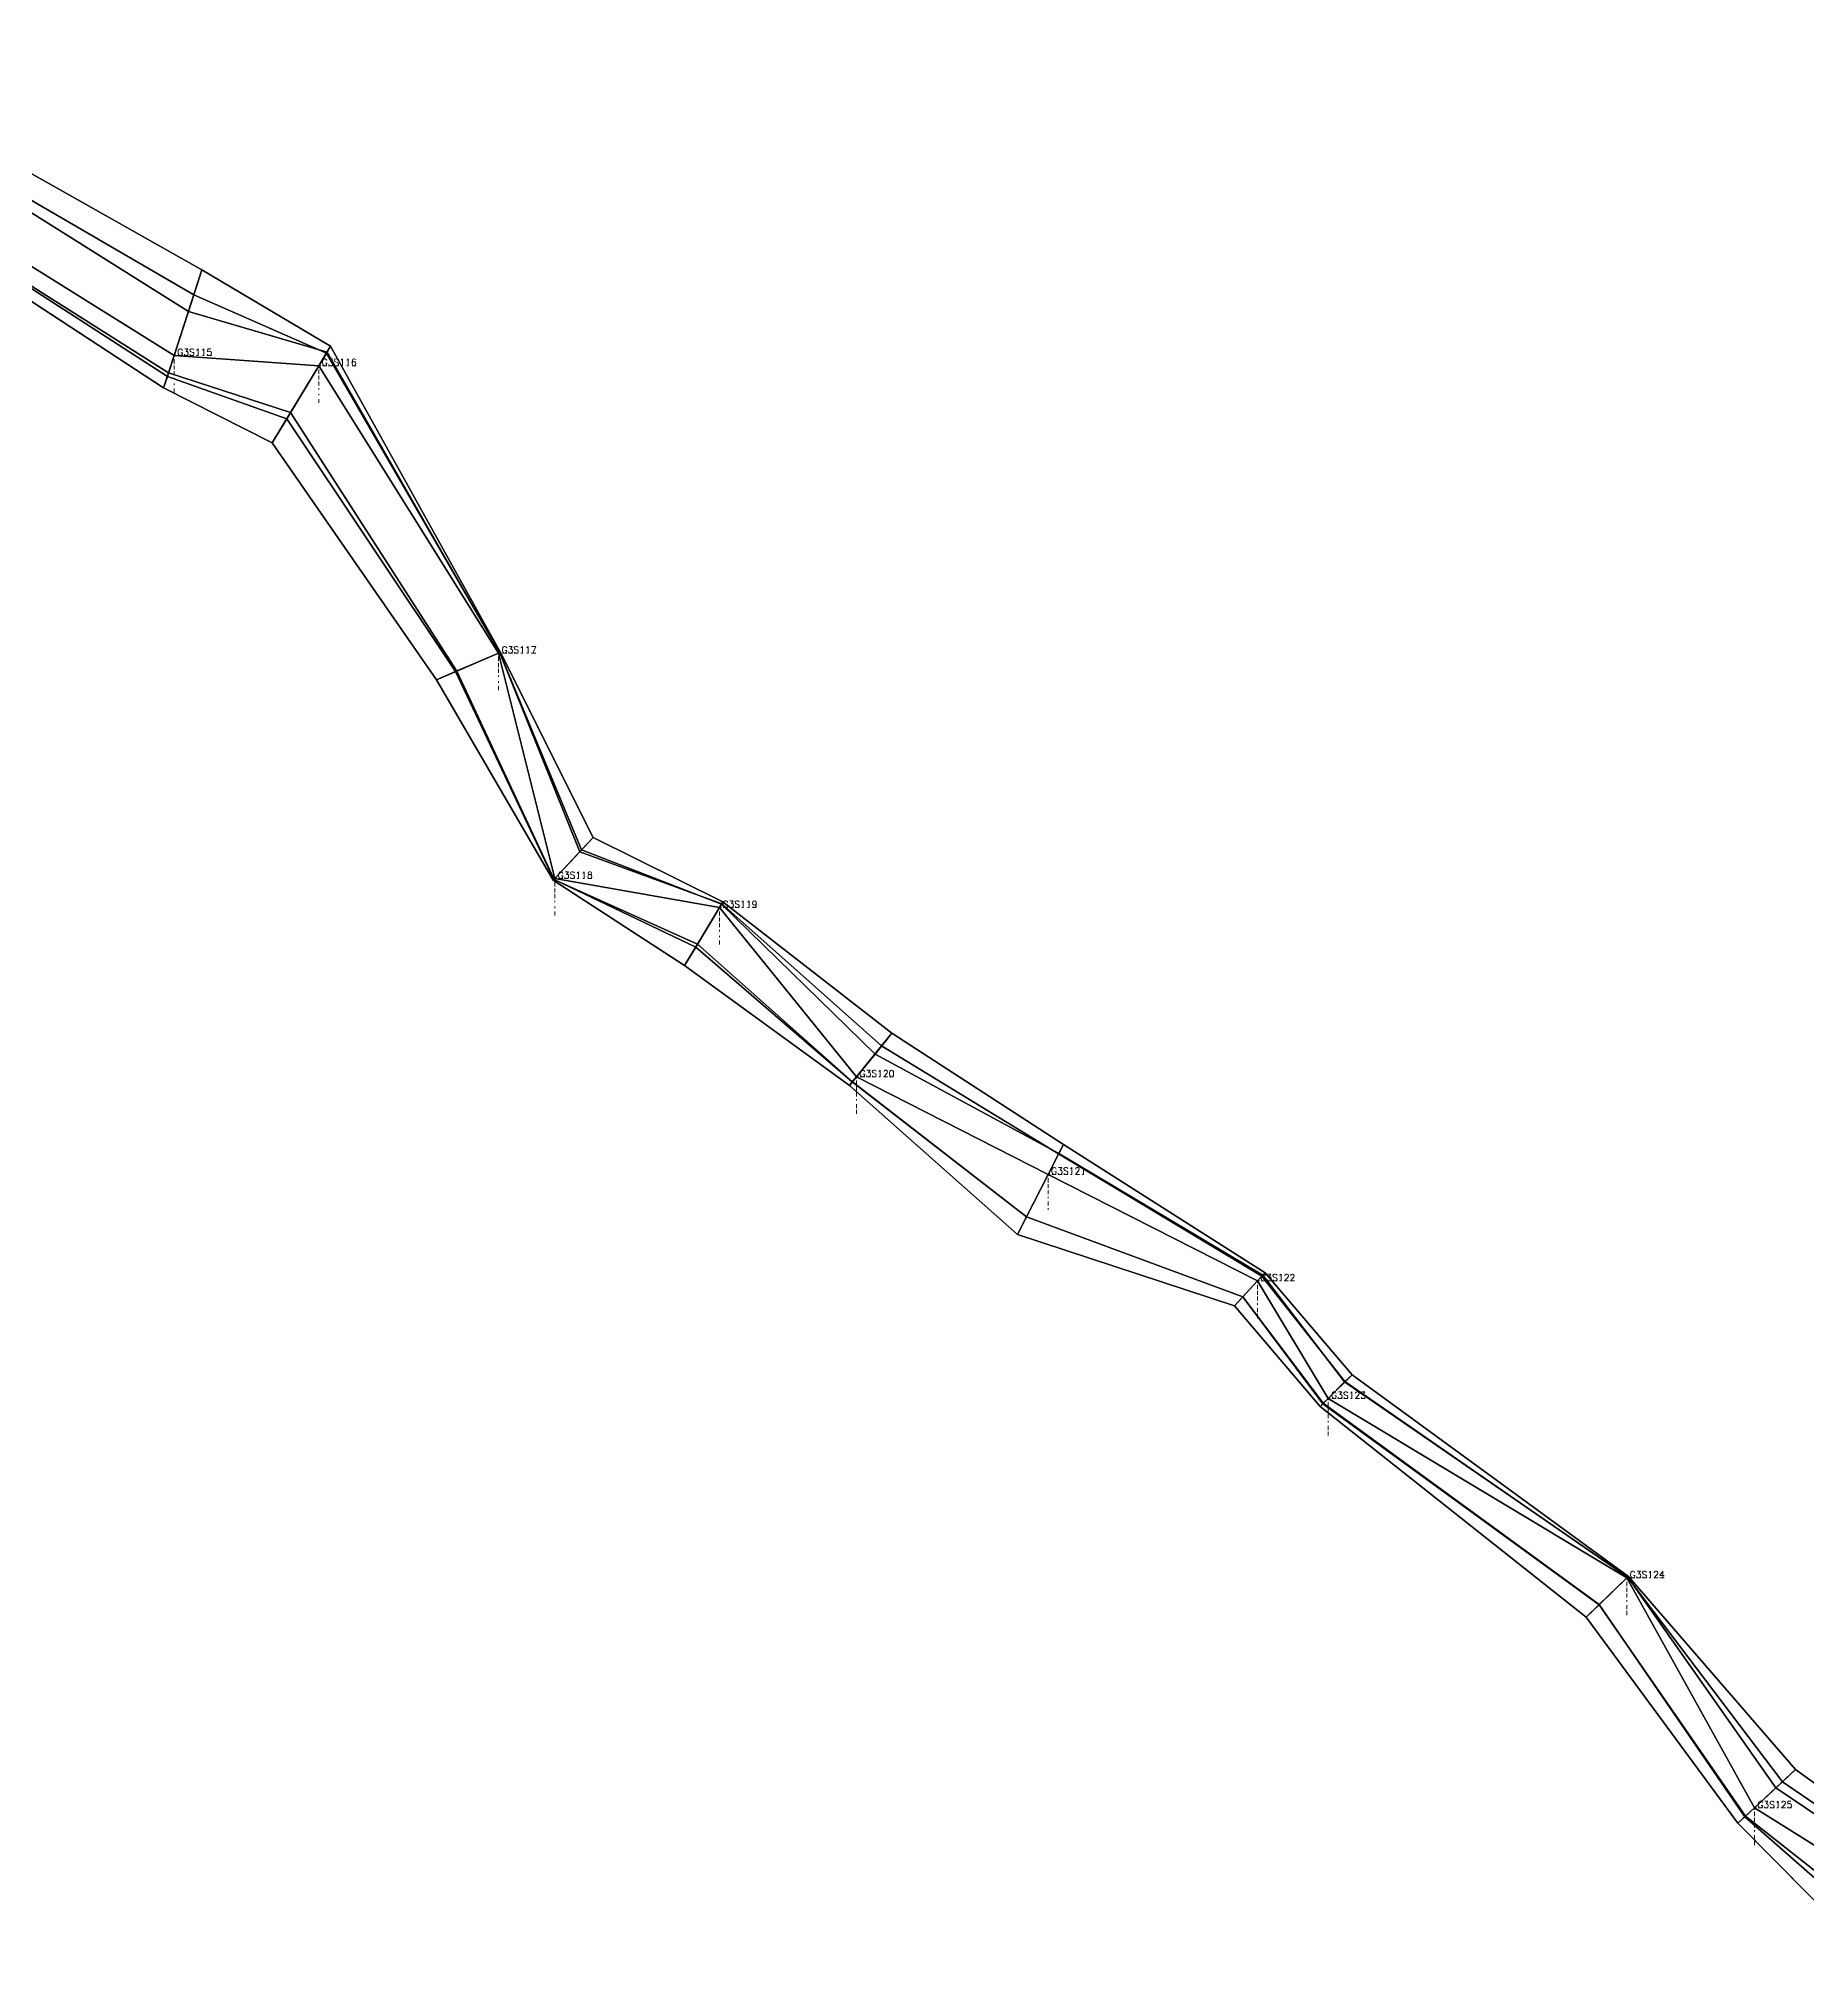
# Model space of a CAD drawing. Extents: x 34233638 to 35010029, y 7400000 to 8016345.
# Drawn here: x 34788520 to 34796368, y 7509317 to 7517869 of the extents above; entities that cross this region are included whole.
import ezdxf

# ---------------------------------------------------------------- set-up
doc = ezdxf.new("R2010")
doc.units = 0
doc.header["$LTSCALE"] = 6
doc.header["$MEASUREMENT"] = 0
for name, color, linetype in [('T-3DF1', 245, 'CONTINUOUS'), ('T-3DF2', 243, 'CONTINUOUS'), ('T-3DF3', 241, 'CONTINUOUS'), ('T-3DF4', 243, 'CONTINUOUS'), ('T-3DF5', 245, 'CONTINUOUS'), ('T-3DF6', 247, 'CONTINUOUS'), ('T-3DF7', 249, 'CONTINUOUS'), ('T-3DF8', 247, 'CONTINUOUS'), ('V-FIL', 41, 'CONTINUOUS'), ('V-PROFIL-C', 65, 'CONTINUOUS'), ('V-PROFIL-P', 65, 'CONTINUOUS'), ('V-STATION', 7, 'CONTINUOUS'), ('V-STATION-C1', 7, 'CONTINUOUS'), ('V-STATION-C2', 7, 'CONTINUOUS'), ('X-CONTOUR', 7, 'CONTINUOUS')]:
    doc.layers.add(name, color=color, linetype=linetype)
doc.styles.add('SIMPLEX', font='simplex')

msp = doc.modelspace()

# ---------------------------------------------------------------- linework, layer by layer
at = {"layer": 'T-3DF1'}
for points in [[(34787425, 7517869, -30764), (34787365, 7517804, -30485), (34789209, 7516731, -30322), (34789245, 7516842, -30568)], [(34789245, 7516842, -30568), (34789209, 7516731, -30322), (34789797, 7516473, -30293), (34789815, 7516503, -30455)], [(34789815, 7516503, -30455), (34789797, 7516473, -30293), (34790566, 7515143, -29975), (34790570, 7515144, -30080)], [(34790570, 7515144, -30080), (34790566, 7515143, -29975), (34790921, 7514259, -29738), (34790981, 7514323, -29804)], [(34790981, 7514323, -29804), (34790921, 7514259, -29738), (34791551, 7514028, -29689), (34791556, 7514037, -29752)], [(34791556, 7514037, -29752), (34791551, 7514028, -29689), (34792260, 7513398, -29852), (34792306, 7513455, -30029)], [(34792306, 7513455, -30029), (34792260, 7513398, -29852), (34793045, 7512919, -29608), (34793067, 7512961, -29808)], [(34793067, 7512961, -29808), (34793045, 7512919, -29608), (34793947, 7512376, -29795), (34793961, 7512391, -30068)], [(34793961, 7512391, -30068), (34793947, 7512376, -29795), (34794315, 7511908, -29897), (34794347, 7511939, -30036)], [(34794347, 7511939, -30036), (34794315, 7511908, -29897), (34795569, 7511040, -29673), (34795573, 7511044, -29928)], [(34795573, 7511044, -29928), (34795569, 7511040, -29673), (34796257, 7510132, -29696), (34796315, 7510186, -30030)], [(34796315, 7510186, -30030), (34796257, 7510132, -29696), (34797122, 7509540, -29456), (34797174, 7509567, -29598)]]:
    msp.add_3dface(points, dxfattribs=at)
at = {"layer": 'T-3DF2'}
for points in [[(34787365, 7517804, -30485), (34787221, 7517649, -30364), (34789122, 7516462, -30218), (34789209, 7516731, -30322)], [(34789209, 7516731, -30322), (34789122, 7516462, -30218), (34789763, 7516417, -30205), (34789797, 7516473, -30293)], [(34789797, 7516473, -30293), (34789763, 7516417, -30205), (34790561, 7515141, -29880), (34790566, 7515143, -29975)], [(34790566, 7515143, -29975), (34790561, 7515141, -29880), (34790810, 7514141, -29704), (34790921, 7514259, -29738)], [(34790921, 7514259, -29738), (34790810, 7514141, -29704), (34791541, 7514012, -29652), (34791551, 7514028, -29689)], [(34791551, 7514028, -29689), (34791541, 7514012, -29652), (34792149, 7513261, -29779), (34792260, 7513398, -29852)], [(34792260, 7513398, -29852), (34792149, 7513261, -29779), (34792999, 7512828, -29508), (34793045, 7512919, -29608)], [(34793045, 7512919, -29608), (34792999, 7512828, -29508), (34793927, 7512355, -29568), (34793947, 7512376, -29795)], [(34793947, 7512376, -29795), (34793927, 7512355, -29568), (34794241, 7511833, -29836), (34794315, 7511908, -29897)], [(34794315, 7511908, -29897), (34794241, 7511833, -29836), (34795566, 7511037, -29428), (34795569, 7511040, -29673)], [(34795569, 7511040, -29673), (34795566, 7511037, -29428), (34796132, 7510016, -29530), (34796257, 7510132, -29696)], [(34796257, 7510132, -29696), (34796132, 7510016, -29530), (34796996, 7509476, -29398), (34797122, 7509540, -29456)]]:
    msp.add_3dface(points, dxfattribs=at)
at = {"layer": 'T-3DF3'}
for points in [[(34787221, 7517649, -30364), (34787180, 7517605, -30522), (34789092, 7516369, -30338), (34789122, 7516462, -30218)], [(34789122, 7516462, -30218), (34789092, 7516369, -30338), (34789621, 7516181, -30283), (34789763, 7516417, -30205)], [(34789763, 7516417, -30205), (34789621, 7516181, -30283), (34790370, 7515060, -29940), (34790561, 7515141, -29880)], [(34790561, 7515141, -29880), (34790370, 7515060, -29940), (34790806, 7514136, -29749), (34790810, 7514141, -29704)], [(34790810, 7514141, -29704), (34790806, 7514136, -29749), (34791443, 7513849, -29690), (34791541, 7514012, -29652)], [(34791541, 7514012, -29652), (34791443, 7513849, -29690), (34792131, 7513239, -29881), (34792149, 7513261, -29779)], [(34792149, 7513261, -29779), (34792131, 7513239, -29881), (34792903, 7512639, -29596), (34792999, 7512828, -29508)], [(34792999, 7512828, -29508), (34792903, 7512639, -29596), (34793863, 7512285, -29757), (34793927, 7512355, -29568)], [(34793927, 7512355, -29568), (34793863, 7512285, -29757), (34794219, 7511812, -29915), (34794241, 7511833, -29836)], [(34794241, 7511833, -29836), (34794219, 7511812, -29915), (34795444, 7510919, -29594), (34795566, 7511037, -29428)], [(34795566, 7511037, -29428), (34795444, 7510919, -29594), (34796090, 7509977, -29736), (34796132, 7510016, -29530)], [(34796132, 7510016, -29530), (34796090, 7509977, -29736), (34796784, 7509368, -29460), (34796996, 7509476, -29398)]]:
    msp.add_3dface(points, dxfattribs=at)
at = {"layer": 'T-3DF4'}
for points in [[(34787180, 7517605, -30522), (34787153, 7517576, -30764), (34789075, 7516319, -30568), (34789092, 7516369, -30338)], [(34789092, 7516369, -30338), (34789075, 7516319, -30568), (34789557, 7516074, -30455), (34789621, 7516181, -30283)], [(34789621, 7516181, -30283), (34789557, 7516074, -30455), (34790285, 7515023, -30080), (34790370, 7515060, -29940)], [(34790370, 7515060, -29940), (34790285, 7515023, -30080), (34790803, 7514133, -29804), (34790806, 7514136, -29749)], [(34790806, 7514136, -29749), (34790803, 7514133, -29804), (34791386, 7513755, -29752), (34791443, 7513849, -29690)], [(34791443, 7513849, -29690), (34791386, 7513755, -29752), (34792117, 7513222, -30029), (34792131, 7513239, -29881)], [(34792131, 7513239, -29881), (34792117, 7513222, -30029), (34792863, 7512561, -29808), (34792903, 7512639, -29596)], [(34792903, 7512639, -29596), (34792863, 7512561, -29808), (34793825, 7512245, -30068), (34793863, 7512285, -29757)], [(34793863, 7512285, -29757), (34793825, 7512245, -30068), (34794205, 7511798, -30036), (34794219, 7511812, -29915)], [(34794219, 7511812, -29915), (34794205, 7511798, -30036), (34795386, 7510863, -29928), (34795444, 7510919, -29594)], [(34795444, 7510919, -29594), (34795386, 7510863, -29928), (34796059, 7509948, -30030), (34796090, 7509977, -29736)], [(34796090, 7509977, -29736), (34796059, 7509948, -30030), (34796684, 7509317, -29598), (34796784, 7509368, -29460)]]:
    msp.add_3dface(points, dxfattribs=at)
at = {"layer": 'T-3DF5'}
for points in [[(34787153, 7517576, -30764), (34787176, 7517602, -30911), (34789097, 7516386, -30574), (34789075, 7516319, -30568)], [(34789075, 7516319, -30568), (34789097, 7516386, -30574), (34789638, 7516209, -30515), (34789557, 7516074, -30455)], [(34789557, 7516074, -30455), (34789638, 7516209, -30515), (34790376, 7515062, -30182), (34790285, 7515023, -30080)], [(34790285, 7515023, -30080), (34790376, 7515062, -30182), (34790807, 7514137, -29893), (34790803, 7514133, -29804)], [(34790803, 7514133, -29804), (34790807, 7514137, -29893), (34791436, 7513837, -29869), (34791386, 7513755, -29752)], [(34791386, 7513755, -29752), (34791436, 7513837, -29869), (34792130, 7513238, -30034), (34792117, 7513222, -30029)], [(34792117, 7513222, -30029), (34792130, 7513238, -30034), (34792903, 7512640, -29985), (34792863, 7512561, -29808)], [(34792863, 7512561, -29808), (34792903, 7512640, -29985), (34793863, 7512285, -30099), (34793825, 7512245, -30068)], [(34793825, 7512245, -30068), (34793863, 7512285, -30099), (34794217, 7511809, -30103), (34794205, 7511798, -30036)], [(34794205, 7511798, -30036), (34794217, 7511809, -30103), (34795443, 7510918, -30031), (34795386, 7510863, -29928)], [(34795386, 7510863, -29928), (34795443, 7510918, -30031), (34796092, 7509979, -30036), (34796059, 7509948, -30030)], [(34796059, 7509948, -30030), (34796092, 7509979, -30036), (34796836, 7509394, -29604), (34796684, 7509317, -29598)]]:
    msp.add_3dface(points, dxfattribs=at)
at = {"layer": 'T-3DF6'}
for points in [[(34787176, 7517602, -30911), (34787221, 7517649, -30984), (34789122, 7516462, -30578), (34789097, 7516386, -30574)], [(34789097, 7516386, -30574), (34789122, 7516462, -30578), (34789763, 7516417, -30555), (34789638, 7516209, -30515)], [(34789638, 7516209, -30515), (34789763, 7516417, -30555), (34790561, 7515141, -30230), (34790376, 7515062, -30182)], [(34790376, 7515062, -30182), (34790561, 7515141, -30230), (34790810, 7514141, -29974), (34790807, 7514137, -29893)], [(34790807, 7514137, -29893), (34790810, 7514141, -29974), (34791541, 7514012, -29922), (34791436, 7513837, -29869)], [(34791436, 7513837, -29869), (34791541, 7514012, -29922), (34792149, 7513261, -30039), (34792130, 7513238, -30034)], [(34792130, 7513238, -30034), (34792149, 7513261, -30039), (34792999, 7512828, -30058), (34792903, 7512640, -29985)], [(34792903, 7512640, -29985), (34792999, 7512828, -30058), (34793927, 7512355, -30118), (34793863, 7512285, -30099)], [(34793863, 7512285, -30099), (34793927, 7512355, -30118), (34794241, 7511833, -30136), (34794217, 7511809, -30103)], [(34794217, 7511809, -30103), (34794241, 7511833, -30136), (34795566, 7511037, -30078), (34795443, 7510918, -30031)], [(34795443, 7510918, -30031), (34795566, 7511037, -30078), (34796132, 7510016, -30040), (34796092, 7509979, -30036)], [(34796092, 7509979, -30036), (34796132, 7510016, -30040), (34796996, 7509476, -29608), (34796836, 7509394, -29604)]]:
    msp.add_3dface(points, dxfattribs=at)
at = {"layer": 'T-3DF7'}
for points in [[(34787221, 7517649, -30984), (34787364, 7517803, -30917), (34789185, 7516657, -30572), (34789122, 7516462, -30578)], [(34789122, 7516462, -30578), (34789185, 7516657, -30572), (34789800, 7516477, -30526), (34789763, 7516417, -30555)], [(34789763, 7516417, -30555), (34789800, 7516477, -30526), (34790566, 7515143, -30159), (34790561, 7515141, -30230)], [(34790561, 7515141, -30230), (34790566, 7515143, -30159), (34790929, 7514268, -29921), (34790810, 7514141, -29974)], [(34790810, 7514141, -29974), (34790929, 7514268, -29921), (34791550, 7514027, -29850), (34791541, 7514012, -29922)], [(34791541, 7514012, -29922), (34791550, 7514027, -29850), (34792231, 7513362, -30033), (34792149, 7513261, -30039)], [(34792149, 7513261, -30039), (34792231, 7513362, -30033), (34793046, 7512920, -29980), (34792999, 7512828, -30058)], [(34792999, 7512828, -30058), (34793046, 7512920, -29980), (34793951, 7512381, -30104), (34793927, 7512355, -30118)], [(34793927, 7512355, -30118), (34793951, 7512381, -30104), (34794314, 7511907, -30106), (34794241, 7511833, -30136)], [(34794241, 7511833, -30136), (34794314, 7511907, -30106), (34795570, 7511041, -30008), (34795566, 7511037, -30078)], [(34795566, 7511037, -30078), (34795570, 7511041, -30008), (34796227, 7510105, -30035), (34796132, 7510016, -30040)], [(34796132, 7510016, -30040), (34796227, 7510105, -30035), (34797090, 7509524, -29603), (34796996, 7509476, -29608)]]:
    msp.add_3dface(points, dxfattribs=at)
at = {"layer": 'T-3DF8'}
for points in [[(34787364, 7517803, -30917), (34787425, 7517869, -30764), (34789245, 7516842, -30568), (34789185, 7516657, -30572)], [(34789185, 7516657, -30572), (34789245, 7516842, -30568), (34789815, 7516503, -30455), (34789800, 7516477, -30526)], [(34789800, 7516477, -30526), (34789815, 7516503, -30455), (34790570, 7515144, -30080), (34790566, 7515143, -30159)], [(34790566, 7515143, -30159), (34790570, 7515144, -30080), (34790981, 7514323, -29804), (34790929, 7514268, -29921)], [(34790929, 7514268, -29921), (34790981, 7514323, -29804), (34791556, 7514037, -29752), (34791550, 7514027, -29850)], [(34791550, 7514027, -29850), (34791556, 7514037, -29752), (34792306, 7513455, -30029), (34792231, 7513362, -30033)], [(34792231, 7513362, -30033), (34792306, 7513455, -30029), (34793067, 7512961, -29808), (34793046, 7512920, -29980)], [(34793046, 7512920, -29980), (34793067, 7512961, -29808), (34793961, 7512391, -30068), (34793951, 7512381, -30104)], [(34793951, 7512381, -30104), (34793961, 7512391, -30068), (34794347, 7511939, -30036), (34794314, 7511907, -30106)], [(34794314, 7511907, -30106), (34794347, 7511939, -30036), (34795573, 7511044, -29928), (34795570, 7511041, -30008)], [(34795570, 7511041, -30008), (34795573, 7511044, -29928), (34796315, 7510186, -30030), (34796227, 7510105, -30035)], [(34796227, 7510105, -30035), (34796315, 7510186, -30030), (34797174, 7509567, -29598), (34797090, 7509524, -29603)]]:
    msp.add_3dface(points, dxfattribs=at)
at = {"layer": 'V-FIL'}
for points in [[(34787221, 7517649, -30764), (34789122, 7516462, -30568)], [(34789122, 7516462, -30568), (34789763, 7516417, -30455)], [(34789763, 7516417, -30455), (34790561, 7515141, -30080)], [(34790561, 7515141, -30080), (34790810, 7514141, -29804)], [(34790810, 7514141, -29804), (34791541, 7514012, -29752)], [(34791541, 7514012, -29752), (34792149, 7513261, -30029)], [(34792149, 7513261, -30029), (34792999, 7512828, -29808)], [(34792999, 7512828, -29808), (34793927, 7512355, -30068)], [(34793927, 7512355, -30068), (34794241, 7511833, -30036)], [(34794241, 7511833, -30036), (34795566, 7511037, -29928)], [(34795566, 7511037, -29928), (34796132, 7510016, -30030)], [(34796132, 7510016, -30030), (34796996, 7509476, -29598)]]:
    msp.add_polyline3d(points, dxfattribs=at)
at = {"layer": 'V-PROFIL-C'}
for points in [[(34789122, 7516462, -30568), (34789122, 7516462, -30218)], [(34789122, 7516462, -30568), (34789122, 7516462, -30578)], [(34789763, 7516417, -30455), (34789763, 7516417, -30205)], [(34789763, 7516417, -30455), (34789763, 7516417, -30555)], [(34790561, 7515141, -30080), (34790561, 7515141, -29880)], [(34790561, 7515141, -30080), (34790561, 7515141, -30230)], [(34790810, 7514141, -29804), (34790810, 7514141, -29704)], [(34790810, 7514141, -29804), (34790810, 7514141, -29974)], [(34791541, 7514012, -29752), (34791541, 7514012, -29652)], [(34791541, 7514012, -29752), (34791541, 7514012, -29922)], [(34792149, 7513261, -30029), (34792149, 7513261, -29779)], [(34792149, 7513261, -30029), (34792149, 7513261, -30039)], [(34792999, 7512828, -29808), (34792999, 7512828, -29508)], [(34792999, 7512828, -29808), (34792999, 7512828, -30058)], [(34793927, 7512355, -30068), (34793927, 7512355, -29568)], [(34793927, 7512355, -30068), (34793927, 7512355, -30118)], [(34794241, 7511833, -30036), (34794241, 7511833, -29836)], [(34794241, 7511833, -30036), (34794241, 7511833, -30136)], [(34795566, 7511037, -29928), (34795566, 7511037, -29428)], [(34795566, 7511037, -29928), (34795566, 7511037, -30078)], [(34796132, 7510016, -30030), (34796132, 7510016, -29530)], [(34796132, 7510016, -30030), (34796132, 7510016, -30040)]]:
    msp.add_polyline3d(points, dxfattribs=at)
at = {"layer": 'V-PROFIL-P'}
for points in [[(34789122, 7516462, -30568), (34789245, 7516842, -30568)], [(34789122, 7516462, -30568), (34789075, 7516319, -30568)], [(34789763, 7516417, -30455), (34789815, 7516503, -30455)], [(34789763, 7516417, -30455), (34789557, 7516074, -30455)], [(34790561, 7515141, -30080), (34790285, 7515023, -30080)], [(34790561, 7515141, -30080), (34790570, 7515144, -30080)], [(34790810, 7514141, -29804), (34790981, 7514323, -29804)], [(34790810, 7514141, -29804), (34790803, 7514133, -29804)], [(34791541, 7514012, -29752), (34791386, 7513755, -29752)], [(34791541, 7514012, -29752), (34791556, 7514037, -29752)], [(34792149, 7513261, -30029), (34792306, 7513455, -30029)], [(34792149, 7513261, -30029), (34792117, 7513222, -30029)], [(34792999, 7512828, -29808), (34793067, 7512961, -29808)], [(34792999, 7512828, -29808), (34792863, 7512561, -29808)], [(34793927, 7512355, -30068), (34793825, 7512245, -30068)], [(34793927, 7512355, -30068), (34793961, 7512391, -30068)], [(34794241, 7511833, -30036), (34794347, 7511939, -30036)], [(34794241, 7511833, -30036), (34794205, 7511798, -30036)], [(34795566, 7511037, -29928), (34795386, 7510863, -29928)], [(34795566, 7511037, -29928), (34795573, 7511044, -29928)], [(34796132, 7510016, -30030), (34796315, 7510186, -30030)], [(34796132, 7510016, -30030), (34796059, 7509948, -30030)]]:
    msp.add_polyline3d(points, dxfattribs=at)
at = {"layer": 'X-CONTOUR'}
for p, q in [((34787425, 7517869, -100000), (34789245, 7516842, -100000)), ((34787153, 7517576, -100000), (34789075, 7516319, -100000)), ((34789245, 7516842, -100000), (34789815, 7516503, -100000)), ((34789815, 7516503, -100000), (34790570, 7515144, -100000)), ((34789075, 7516319, -100000), (34789557, 7516074, -100000)), ((34789557, 7516074, -100000), (34790285, 7515023, -100000)), ((34790570, 7515144, -100000), (34790981, 7514323, -100000)), ((34790285, 7515023, -100000), (34790803, 7514133, -100000)), ((34790981, 7514323, -100000), (34791556, 7514037, -100000)), ((34790803, 7514133, -100000), (34791386, 7513755, -100000)), ((34791556, 7514037, -100000), (34792306, 7513455, -100000)), ((34791386, 7513755, -100000), (34792117, 7513222, -100000)), ((34792306, 7513455, -100000), (34793067, 7512961, -100000)), ((34792117, 7513222, -100000), (34792863, 7512561, -100000)), ((34793067, 7512961, -100000), (34793961, 7512391, -100000)), ((34792863, 7512561, -100000), (34793825, 7512245, -100000)), ((34793961, 7512391, -100000), (34794347, 7511939, -100000)), ((34793825, 7512245, -100000), (34794205, 7511798, -100000)), ((34794347, 7511939, -100000), (34795573, 7511044, -100000)), ((34794205, 7511798, -100000), (34795386, 7510863, -100000)), ((34795573, 7511044, -100000), (34796315, 7510186, -100000)), ((34795386, 7510863, -100000), (34796059, 7509948, -100000)), ((34796315, 7510186, -100000), (34797174, 7509567, -100000)), ((34796059, 7509948, -100000), (34796684, 7509317, -100000))]:
    msp.add_line(p, q, dxfattribs=at)

# ---------------------------------------------------------------- texts
at = {"layer": 'V-STATION', "style": 'SIMPLEX'}
for s, p in [('.G3S115', (34789122, 7516462, -30568)), ('.G3S116', (34789763, 7516417, -30455)), ('.G3S117', (34790561, 7515141, -30080)), ('.G3S118', (34790810, 7514141, -29804)), ('.G3S119', (34791541, 7514012, -29752)), ('.G3S120', (34792149, 7513261, -30029)), ('.G3S121', (34792999, 7512828, -29808)), ('.G3S122', (34793927, 7512355, -30068)), ('.G3S123', (34794241, 7511833, -30036)), ('.G3S124', (34795566, 7511037, -29928)), ('.G3S125', (34796132, 7510016, -30030))]:
    msp.add_text(s, height=30, dxfattribs=at).set_placement(p)
at = {"layer": 'V-STATION-C1', "extrusion": (5.32184e-17, -1, 2.66092e-16), "style": 'SIMPLEX'}
for s, p in [('.G3S115', (34789122, -30568, -7516462)), ('.G3S116', (34789763, -30455, -7516417)), ('.G3S117', (34790561, -30080, -7515141)), ('.G3S118', (34790810, -29804, -7514141)), ('.G3S119', (34791541, -29752, -7514012)), ('.G3S120', (34792149, -30029, -7513261)), ('.G3S121', (34792999, -29808, -7512828)), ('.G3S122', (34793927, -30068, -7512355)), ('.G3S123', (34794241, -30036, -7511833)), ('.G3S124', (34795566, -29928, -7511037)), ('.G3S125', (34796132, -30030, -7510016))]:
    msp.add_text(s, height=30, dxfattribs=at).set_placement(p)
at = {"layer": 'V-STATION-C2', "extrusion": (-1, -3.87043e-15, 7.74086e-15), "style": 'SIMPLEX'}
for s, p in [('.G3S115', (-7516462, -30568, -34789122)), ('.G3S116', (-7516417, -30455, -34789763)), ('.G3S117', (-7515141, -30080, -34790561)), ('.G3S118', (-7514141, -29804, -34790810)), ('.G3S119', (-7514012, -29752, -34791541)), ('.G3S120', (-7513261, -30029, -34792149)), ('.G3S121', (-7512828, -29808, -34792999)), ('.G3S122', (-7512355, -30068, -34793927)), ('.G3S123', (-7511833, -30036, -34794241)), ('.G3S124', (-7511037, -29928, -34795566)), ('.G3S125', (-7510016, -30030, -34796132))]:
    msp.add_text(s, height=30, dxfattribs=at).set_placement(p)

doc.saveas('drawing.dxf')
